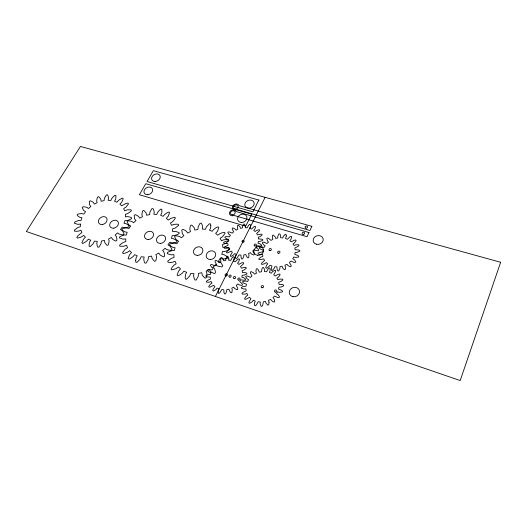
<?xml version="1.0" encoding="UTF-8"?>
<svg xmlns="http://www.w3.org/2000/svg" width="527" height="527" viewBox="0 0 527 527"><rect width="100%" height="100%" fill="white"/><g stroke="black" fill="none" stroke-linecap="round" stroke-linejoin="round"><path stroke-width="0.79" d="M215.411 296.464L265.134 197.348M269.066 302.426L268.704 304.856L267.881 305.146L266.043 303.196L265.503 301.424L263.322 301.852L262.782 305.021L262.051 306.279L261.188 306.319L260.154 303.888L260.259 302.004L258.111 301.793L256.55 304.738L255.45 305.752L254.646 305.541L254.515 302.873L255.246 301.062L253.349 300.238L252.11 301.833L249.574 303.335L248.915 302.906L249.192 301.543L250.964 298.704L249.495 297.36L246.471 299.033L245.015 299.303L244.548 298.69L246.142 296.339L247.828 295.179L246.939 293.453L245.015 294.145L242.189 294.066L241.972 293.341L243.039 292.32L246.142 290.851L245.905 288.908L243.915 289.04L241.359 288.157L241.406 287.386L242.716 286.695L246.05 286.141L246.484 284.172L243.533 283.045L242.578 282.149L242.875 281.411L245.694 281.029L247.545 281.504L248.599 279.705L247.038 278.75L245.701 276.622L246.214 275.977L247.631 276.089L250.463 277.393L252.044 275.924L250.556 273.368L250.411 272.084L251.109 271.603L253.461 272.782L254.534 274.185L256.478 273.19L255.918 271.524L256.274 268.961L257.077 268.678L258.065 269.528L259.356 272.182L261.484 271.754L262.011 268.73L262.729 267.538L263.566 267.485L264.574 269.778L264.482 271.583L266.59 271.761L268.105 268.935L269.178 267.953L269.962 268.144L270.12 270.687L269.422 272.433L271.313 273.21L272.518 271.662L275.002 270.193L275.674 270.595L275.423 271.912L273.704 274.679L275.193 275.977L278.197 274.323L279.653 274.047L280.133 274.639L278.592 276.952L276.912 278.104L277.854 279.804L279.778 279.106L282.65 279.172L282.894 279.896L281.84 280.911L278.717 282.386L279.007 284.336L282.386 284.527L283.684 285.087L283.664 285.865L280.963 287.044L278.935 287.129L278.533 289.125L281.602 290.285L282.617 291.2L282.334 291.965L279.429 292.347L277.512 291.846L276.464 293.697L278.098 294.685L279.541 296.905L279.014 297.577L277.545 297.452L274.587 296.075L272.986 297.584L274.165 299.033L274.745 301.622L274.033 302.123L272.716 301.582L270.45 299.382L268.454 300.403L269.066 302.426M286.299 236.01L285.581 238.54L287.459 239.258L289.758 236.979L291.056 236.333L291.721 236.715L291.042 239.166L289.83 240.635L291.312 241.853L294.25 240.246L295.68 239.963L296.161 240.523L294.672 242.749L293.032 243.863L293.974 245.483L295.871 244.791L298.697 244.824L298.947 245.51L297.92 246.491L294.863 247.94L295.166 249.791L298.499 249.936L299.784 250.45L299.771 251.201L297.129 252.354L295.127 252.459L294.758 254.37L297.795 255.437L298.802 256.3L298.532 257.031L295.673 257.433L293.783 256.978L292.775 258.75L294.395 259.686L295.845 261.781L295.331 262.426L293.888 262.327L290.957 261.043L289.395 262.505L290.983 265.048L291.174 266.339L290.476 266.827L288.045 265.648L286.912 264.244L284.969 265.246L285.542 268.177L285.265 269.495L284.455 269.778L282.624 267.94L282.07 266.254L279.929 266.688L279.903 268.487L278.724 270.924L277.881 270.977L277.235 269.85L276.912 266.866L274.791 266.695L274.145 268.447L272.215 270.496L271.425 270.311L271.227 269.033L271.958 266.03L270.081 265.265L267.723 267.604L266.405 268.263L265.746 267.861L266.478 265.331L267.716 263.829L266.254 262.565L264.626 263.724L261.86 264.468L261.392 263.889L262.077 262.69L264.587 260.503L263.684 258.862L260.417 259.633L259.014 259.501L258.79 258.81L260.97 257.031L262.868 256.385L262.611 254.534L260.648 254.686L258.125 253.869L258.151 253.131L259.442 252.459L262.716 251.893L263.125 250.009L260.2 248.968L259.244 248.125L259.528 247.413L262.308 247.018L264.132 247.453L265.153 245.72L263.599 244.824L262.255 242.809L262.756 242.189L264.152 242.275L266.965 243.494L268.5 242.071L267.38 240.767L266.846 238.421L267.525 237.954L268.77 238.421L270.931 240.384L272.834 239.41L272.307 236.616L272.584 235.371L273.368 235.095L275.134 236.814L275.661 238.415L277.755 237.987L277.775 236.267L278.928 233.942L279.751 233.883L280.384 234.943L280.707 237.782L282.788 237.927L283.407 236.241L285.285 234.265L286.069 234.436L286.299 236.01M210.807 225.826L210.517 228.237L209.515 230.207L212.236 231.287L213.613 229.462L215.866 227.822L217.849 226.834L218.804 227.407L217.585 231.129L215.655 233.369L217.756 235.22L219.647 233.777L222.275 232.756L224.43 232.328L225.108 233.178L222.69 236.577L220.148 238.283L221.419 240.747L223.652 239.825L226.412 239.548L228.534 239.726L228.856 240.773L225.457 243.507L222.539 244.502L222.842 247.341L225.846 247.104L229.706 248.349L229.627 249.495L227.618 250.542L224.904 251.412L222.552 251.432L221.841 254.37L224.094 254.758L226.307 256.023L227.756 257.354L227.289 258.48L222.954 259.093L220.154 258.395L218.481 261.135L220.839 262.571L222.835 265.825L222.019 266.82L219.845 266.662L217.276 265.944L215.55 264.673L213.079 266.932L214.463 268.52L215.24 270.878L215.411 272.874L214.318 273.632L210.76 271.794L209.193 269.62L206.176 271.161L206.88 273.144L206.768 275.72L206.235 277.762L204.99 278.197L202.401 275.338L201.736 272.716L198.481 273.381L198.277 276.174L196.268 279.962L194.997 280.035L194.134 278.276L193.6 275.845L193.943 273.651L190.787 273.368L189.648 276.082L186.551 279.264L185.385 278.967L185.214 276.978L185.557 274.409L186.617 272.334L183.877 271.148L182.441 273.052L180.122 274.758L178.086 275.773L177.138 275.147L178.495 271.24L180.491 268.922L178.449 266.965L175.906 268.75L171.703 269.89L171.071 268.994L172.217 267.149L174.101 265.061L176.176 263.79L175.004 261.26L172.777 262.183L170.069 262.439L168.001 262.242L167.738 261.181L171.17 258.447L174.048 257.466L173.864 254.627L170.939 254.857L167.283 253.612L167.408 252.486L169.384 251.458L172.033 250.608L174.299 250.588L175.089 247.716L172.942 247.341L170.873 246.129L169.556 244.851L170.043 243.764L174.193 243.158L176.848 243.817L178.534 241.175L176.328 239.825L174.549 236.768L175.359 235.826L177.408 235.958L179.826 236.603L181.44 237.789L183.851 235.628L182.335 233.659L181.775 230.108L182.823 229.397L184.621 230.095L186.571 231.419L187.619 233.059L190.53 231.577L189.878 229.739L190.016 227.354L190.55 225.47L191.736 225.049L194.18 227.644L194.812 230.062L197.948 229.397L198.145 226.801L200.069 223.277L201.288 223.184L202.124 224.779L202.664 227.025L202.342 229.08L205.418 229.291L206.492 226.735L209.456 223.738L210.602 223.988L210.807 225.826M135.709 260.246L135.801 262.15L136.901 262.426L139.965 259.363L141.15 256.761L144.148 257.011L143.739 259.113L144.161 261.438L144.912 263.111L146.131 263.039L148.186 259.403L148.482 256.728L151.605 256.076L152.145 258.579L154.503 261.3L155.702 260.872L156.295 258.915L156.493 256.451L155.893 254.554L158.831 253.065L160.241 255.14L163.561 256.88L164.628 256.148L164.543 254.238L163.89 251.985L162.632 250.47L165.07 248.296L166.67 249.502L169.081 250.173L171.143 250.318L171.967 249.357L170.188 246.254L167.994 244.89L169.694 242.255L172.336 242.914L176.486 242.301L176.973 241.221L175.649 239.956L173.587 238.757L171.453 238.395L172.243 235.582L174.483 235.543L177.105 234.699L179.055 233.685L179.173 232.591L175.544 231.419L172.672 231.656L172.494 228.935L175.313 227.974L178.653 225.332L178.389 224.331L176.367 224.173L173.732 224.449L171.571 225.345L170.452 222.987L172.454 221.775L174.272 219.799L175.372 218.073L174.76 217.262L170.728 218.382L168.291 220.075L166.354 218.303L168.278 216.149L169.582 212.572L168.699 212.032L166.769 212.987L164.562 214.568L163.179 216.327L160.623 215.306L161.815 212.855L161.894 209.331L160.814 209.1L159.207 210.484L157.533 212.506L156.75 214.449L153.825 214.258L154.207 212.295L153.779 210.141L153.047 208.613L151.875 208.705L149.912 212.098L149.622 214.588L146.605 215.247L146.098 212.928L143.864 210.451L142.718 210.866L142.138 212.677L141.915 214.963L142.468 216.722L139.635 218.158L138.7 216.59L136.888 215.332L135.202 214.667L134.174 215.359L134.576 218.758L135.946 220.642L133.568 222.723L132.073 221.597L129.794 220.984L127.844 220.879L127.033 221.781L128.621 224.706L130.676 225.991L128.963 228.527L126.46 227.908L122.481 228.514L121.968 229.555L123.18 230.773L125.11 231.926L127.145 232.275L126.282 235.029L124.122 235.068L121.566 235.892L119.642 236.893L119.477 237.967L122.923 239.139L125.722 238.909L125.795 241.623L123.595 242.282L121.263 243.764L119.636 245.22L119.846 246.234L123.786 246.28L126.566 245.253L127.58 247.67L125.064 249.337L122.527 252.683L123.094 253.533L125.169 253.118L127.738 252.123L129.629 250.694L131.513 252.558L129.517 254.791L128.087 258.54L128.963 259.132L130.94 258.151L133.212 256.504L134.655 254.673L137.218 255.793L136.131 257.782L135.709 260.246M80.354 224.094L80.328 226.696L77.634 227.631L74.32 230.18L74.485 231.149L76.356 231.313L78.839 231.043L80.934 230.18L81.817 232.486L77.983 235.615L76.817 237.321L77.324 238.138L81.23 237.051L83.668 235.378L85.394 237.157L83.411 239.304L81.909 242.901L82.719 243.467L84.643 242.519L86.876 240.931L88.312 239.166L90.723 240.22L89.616 242.137L89.122 244.502L89.142 246.326L90.176 246.583L93.213 243.632L94.438 241.129L97.291 241.353L96.823 243.369L97.146 245.595L97.798 247.196L98.964 247.117L101.052 243.619L101.434 241.056L104.438 240.417L104.866 242.809L107.007 245.404L108.173 244.989L108.806 243.112L109.089 240.753L108.588 238.935L111.441 237.493L112.712 239.469L115.815 241.122L116.856 240.417L116.842 238.579L116.309 236.425L115.163 234.983L117.567 232.888L119.049 234.034L121.329 234.667L123.285 234.785L124.102 233.869L122.521 230.905L120.485 229.607L122.198 227.071L124.695 227.69L128.674 227.078L129.181 226.037L127.962 224.831L126.039 223.692L124.023 223.362L124.879 220.655L127.626 220.477L131.447 218.804L131.598 217.75L129.945 217.045L127.6 216.604L125.433 216.893L125.36 214.285L127.514 213.633L129.794 212.19L131.375 210.793L131.157 209.832L127.317 209.838L124.616 210.84L123.634 208.587L126.072 206.992L128.509 203.837L127.962 203.066L125.966 203.481L121.678 205.793L119.899 204.107L121.473 202.526L122.646 200.359L123.193 198.593L122.363 198.073L118.799 200.122L116.941 202.23L114.537 201.261L115.762 198.903L115.966 195.517L114.945 195.3L113.358 196.637L111.691 198.587L110.874 200.458L108.088 200.293L108.522 198.396L108.193 196.334L107.548 194.871L106.428 194.97L104.425 198.231L104.063 200.629L101.158 201.274L100.756 199.048L98.714 196.683L97.6 197.085L96.981 198.824L96.685 201.024L97.152 202.711L94.392 204.101L93.556 202.605L91.869 201.406L90.282 200.774L89.28 201.446L89.537 204.707L90.782 206.512L88.431 208.521L87.041 207.447L84.887 206.874L83.029 206.775L82.225 207.651L83.635 210.444L85.552 211.67L83.826 214.114L81.454 213.534L77.634 214.14L77.107 215.141L78.22 216.301L80.018 217.401L81.955 217.717L81.033 220.372L78.964 220.418L76.494 221.221L74.623 222.19L74.432 223.224L77.68 224.331L80.354 224.094M245.398 226.544L245.239 227.697L247.189 227.829L248.625 225.26L249.627 224.37L250.358 224.522L250.47 226.814L249.798 228.395L251.537 229.067L253.757 226.913L254.989 226.3L255.602 226.656L254.897 228.968L253.724 230.358L255.088 231.505L256.623 230.418L259.231 229.706L259.666 230.233L259.02 231.346L256.642 233.389L257.486 234.91L260.595 234.166L261.932 234.278L262.143 234.917L260.061 236.61L258.25 237.222L258.493 238.968L261.609 239.093L262.795 239.574L262.769 240.272L260.259 241.373L258.382 241.478L257.986 243.276L259.765 243.652L261.728 245.088L261.451 245.773L260.088 246.069L257.005 245.74L256.01 247.413L258.243 249.192L258.803 250.253L258.309 250.859L255.707 250.49L254.245 249.581L252.743 250.957L254.166 253.349L254.304 254.561L253.645 255.022L251.392 253.922L250.371 252.604L248.52 253.553L249.04 255.121L248.691 257.551L247.921 257.822L246.979 257.011L245.78 254.515L243.757 254.93L243.691 256.623L242.519 258.922L241.728 258.974L241.149 257.914L240.925 255.114L238.942 254.956L237.46 257.617L236.432 258.546L235.694 258.368L235.609 255.977L236.307 254.337L234.555 253.632L233.395 255.075L231.037 256.465L230.424 256.089L230.701 254.857L232.374 252.288L231.037 251.102L228.217 252.644L226.867 252.907L226.445 252.367L227.947 250.233L229.522 249.166L228.725 247.624L226.933 248.276L224.318 248.243L224.127 247.598L225.128 246.662L228.02 245.299L227.822 243.553L224.772 243.421L223.626 242.94L223.672 242.249L226.155 241.168L227.993 241.063L228.422 239.284L226.696 238.922L224.825 237.525L225.108 236.854L226.439 236.557L229.429 236.873L230.431 235.233L229.001 234.396L227.783 232.499L228.277 231.913L229.581 231.992L232.19 233.125L233.665 231.788L232.328 229.502L232.209 228.349L232.855 227.901L235.022 228.935L235.997 230.18L237.809 229.258L237.381 226.63L237.677 225.451L238.421 225.187L240.035 226.808L240.483 228.316L242.46 227.901L242.525 226.281L243.672 224.08L244.442 224.021L245.398 226.544M228.87 258.974L228.685 260.219L230.721 260.384L232.262 257.631L233.323 256.682L234.08 256.86L234.166 259.33L233.441 261.03L235.246 261.774L237.598 259.475L238.896 258.829L239.535 259.218L238.771 261.702L237.525 263.184L238.929 264.442L240.549 263.289L243.29 262.551L243.737 263.125L243.046 264.317L240.536 266.497L241.392 268.151L244.653 267.38L246.05 267.518L246.267 268.217L244.067 270.008L242.163 270.654L242.394 272.538L245.648 272.716L246.886 273.243L246.847 274L244.212 275.153L242.242 275.246L241.807 277.182L243.658 277.61L245.694 279.185L245.404 279.923L243.968 280.226L240.747 279.83L239.68 281.629L241.992 283.579L242.572 284.732L242.045 285.377L239.324 284.942L237.809 283.941L236.221 285.417L237.677 288.012L237.809 289.323L237.104 289.81L234.765 288.598L233.711 287.162L231.761 288.164L232.288 289.863L231.887 292.485L231.076 292.768L230.108 291.886L228.883 289.165L226.762 289.593L226.669 291.418L225.411 293.888L224.581 293.934L223.995 292.781L223.797 289.751L221.729 289.554L220.134 292.413L219.048 293.401L218.277 293.203L218.224 290.621L218.975 288.855L217.157 288.071L215.925 289.619L213.435 291.088L212.803 290.673L213.106 289.349L214.897 286.589L213.514 285.291L210.543 286.925L209.127 287.189L208.699 286.602L210.293 284.317L211.959 283.183L211.143 281.51L209.265 282.189L206.538 282.123L206.34 281.418L207.401 280.43L210.444 278.987L210.266 277.103L207.078 276.925L205.886 276.392L205.952 275.647L208.554 274.508L210.477 274.415L210.945 272.505L209.153 272.09L207.223 270.562L207.526 269.837L208.923 269.541L212.038 269.916L213.112 268.164L211.623 267.242L210.385 265.18L210.905 264.554L212.269 264.653L214.976 265.911L216.538 264.482L215.174 262.005L215.062 260.76L215.747 260.285L217.994 261.425L218.995 262.782L220.899 261.814L220.49 258.968L220.813 257.703L221.597 257.426L223.257 259.192L223.712 260.825L225.78 260.397L225.872 258.652L227.097 256.3L227.908 256.247L228.87 258.974M500.65 262.268L460.183 380.56L26.35 231.511L80.453 146.44L500.65 262.268M308.987 232.559L307.05 236.722L233.995 215.424A3.472 2.859 -23.8 0 1 229.634 214.212A3.472 2.859 -23.8 0 1 231.709 210.187A3.472 2.859 -23.8 0 1 236.024 211.485L308.987 232.559M311.865 226.353L309.948 230.483L237.031 209.522A3.458 2.833 -23.2 0 1 232.684 208.336A3.458 2.833 -23.2 0 1 234.739 204.338A3.458 2.833 -23.2 0 1 239.047 205.616L311.865 226.353M251.728 214.199L245.681 226.188L139.378 194.733L145.775 183.712L251.728 214.199M258.869 200.049L252.927 211.828L147.046 181.525L153.337 170.682L258.869 200.049M234.324 278.658A1.206 1.041 -27.1 0 0 235.529 277.031A1.206 1.041 -27.1 0 0 233.507 277.044A1.206 1.041 -27.1 0 0 234.324 278.658M102.462 224.509A4.671 3.617 -33.9 0 0 106.645 218.046A4.671 3.617 -33.9 0 0 99.089 219.232A4.671 3.617 -33.9 0 0 102.462 224.509M113.819 228.165A4.697 3.676 -33.5 0 0 117.982 221.643A4.697 3.676 -33.5 0 0 110.354 222.829A4.697 3.676 -33.5 0 0 113.819 228.165M148.581 239.508A4.789 3.854 -32 0 0 153.166 232.987A4.789 3.854 -32 0 0 145.333 233.672A4.789 3.854 -32 0 0 148.581 239.508M160.623 243.388A4.822 3.913 -31.4 0 0 165.201 236.807A4.822 3.913 -31.4 0 0 157.283 237.486A4.822 3.913 -31.4 0 0 160.623 243.388M210.339 259.534A4.954 4.17 -28.2 0 0 215.352 252.934A4.954 4.17 -28.2 0 0 207.124 253.059A4.954 4.17 -28.2 0 0 210.339 259.534M197.539 255.411A4.921 4.104 -29.1 0 0 202.559 248.869A4.921 4.104 -29.1 0 0 194.423 249.007A4.921 4.104 -29.1 0 0 197.539 255.411M257.571 255.272A5.02 4.288 -22.6 0 0 263.434 249.185A5.02 4.288 -22.6 0 0 255.154 248.243A5.02 4.288 -22.6 0 0 257.571 255.272M316.516 244.251A5.105 4.374 -14.5 0 0 323.17 238.843A5.105 4.374 -14.5 0 0 314.896 236.854A5.105 4.374 -14.5 0 0 316.516 244.251M292.966 296.688A5.244 4.671 -19.1 0 0 299.448 290.601A5.244 4.671 -19.1 0 0 290.818 288.882A5.244 4.671 -19.1 0 0 292.966 296.688M147.771 194.726A4.605 3.584 -29.5 0 0 152.343 188.659A4.605 3.584 -29.5 0 0 144.82 189.265A4.605 3.584 -29.5 0 0 147.771 194.726M241.32 222.46A4.862 4.032 -23 0 0 246.755 216.452A4.862 4.032 -23 0 0 238.698 215.991A4.862 4.032 -23 0 0 241.32 222.46M155.09 181.492A4.559 3.531 -28.4 0 0 160.017 175.735A4.559 3.531 -28.4 0 0 152.613 175.893A4.559 3.531 -28.4 0 0 155.09 181.492M248.243 208.165A4.822 3.959 -21.8 0 0 254.04 202.546A4.822 3.959 -21.8 0 0 246.162 201.63A4.822 3.959 -21.8 0 0 248.243 208.165M303.038 234.363A1.265 1.074 -16.4 0 0 304.626 232.974A1.265 1.074 -16.4 0 0 302.564 232.565A1.265 1.074 -16.4 0 0 303.038 234.363M305.91 228.151A1.258 1.067 -16 0 0 307.524 226.794A1.258 1.067 -16 0 0 305.482 226.36A1.258 1.067 -16 0 0 305.91 228.151M235.286 208.975A2.404 1.97 -23.2 0 0 238.099 206.103A2.404 1.97 -23.2 0 0 234.166 205.747A2.404 1.97 -23.2 0 0 235.286 208.975M232.242 214.864A2.411 1.983 -23.8 0 0 235.075 211.973A2.411 1.983 -23.8 0 0 231.129 211.61A2.411 1.983 -23.8 0 0 232.242 214.864M254.989 246.03A1.146 0.975 -22.7 0 0 256.339 244.647A1.146 0.975 -22.7 0 0 254.442 244.429A1.146 0.975 -22.7 0 0 254.989 246.03M242.881 242.308A1.14 0.962 -24 0 0 244.126 240.865A1.14 0.962 -24 0 0 242.229 240.773A1.14 0.962 -24 0 0 242.881 242.308M275.338 292.136A1.238 1.094 -22.2 0 0 276.774 290.614A1.238 1.094 -22.2 0 0 274.719 290.344A1.238 1.094 -22.2 0 0 275.338 292.136M262.169 287.782A1.225 1.08 -24 0 0 263.493 286.201A1.225 1.08 -24 0 0 261.438 286.069A1.225 1.08 -24 0 0 262.169 287.782M238.718 280.127A1.212 1.047 -26.7 0 0 240.035 278.566A1.212 1.047 -26.7 0 0 238.026 278.447A1.212 1.047 -26.7 0 0 238.718 280.127M226.103 275.95A1.199 1.034 -27.9 0 0 227.315 274.336A1.199 1.034 -27.9 0 0 225.306 274.35A1.199 1.034 -27.9 0 0 226.103 275.95M269.916 250.641A1.206 1.034 -21.1 0 0 271.319 249.185A1.206 1.034 -21.1 0 0 269.317 248.955A1.206 1.034 -21.1 0 0 269.916 250.641M278.539 253.276A1.212 1.041 -20.1 0 0 279.942 251.814A1.212 1.041 -20.1 0 0 277.927 251.577A1.212 1.041 -20.1 0 0 278.539 253.276M229.871 277.189A1.206 1.041 -27.6 0 0 231.076 275.575A1.206 1.041 -27.6 0 0 229.067 275.588A1.206 1.041 -27.6 0 0 229.871 277.189"/></g></svg>
